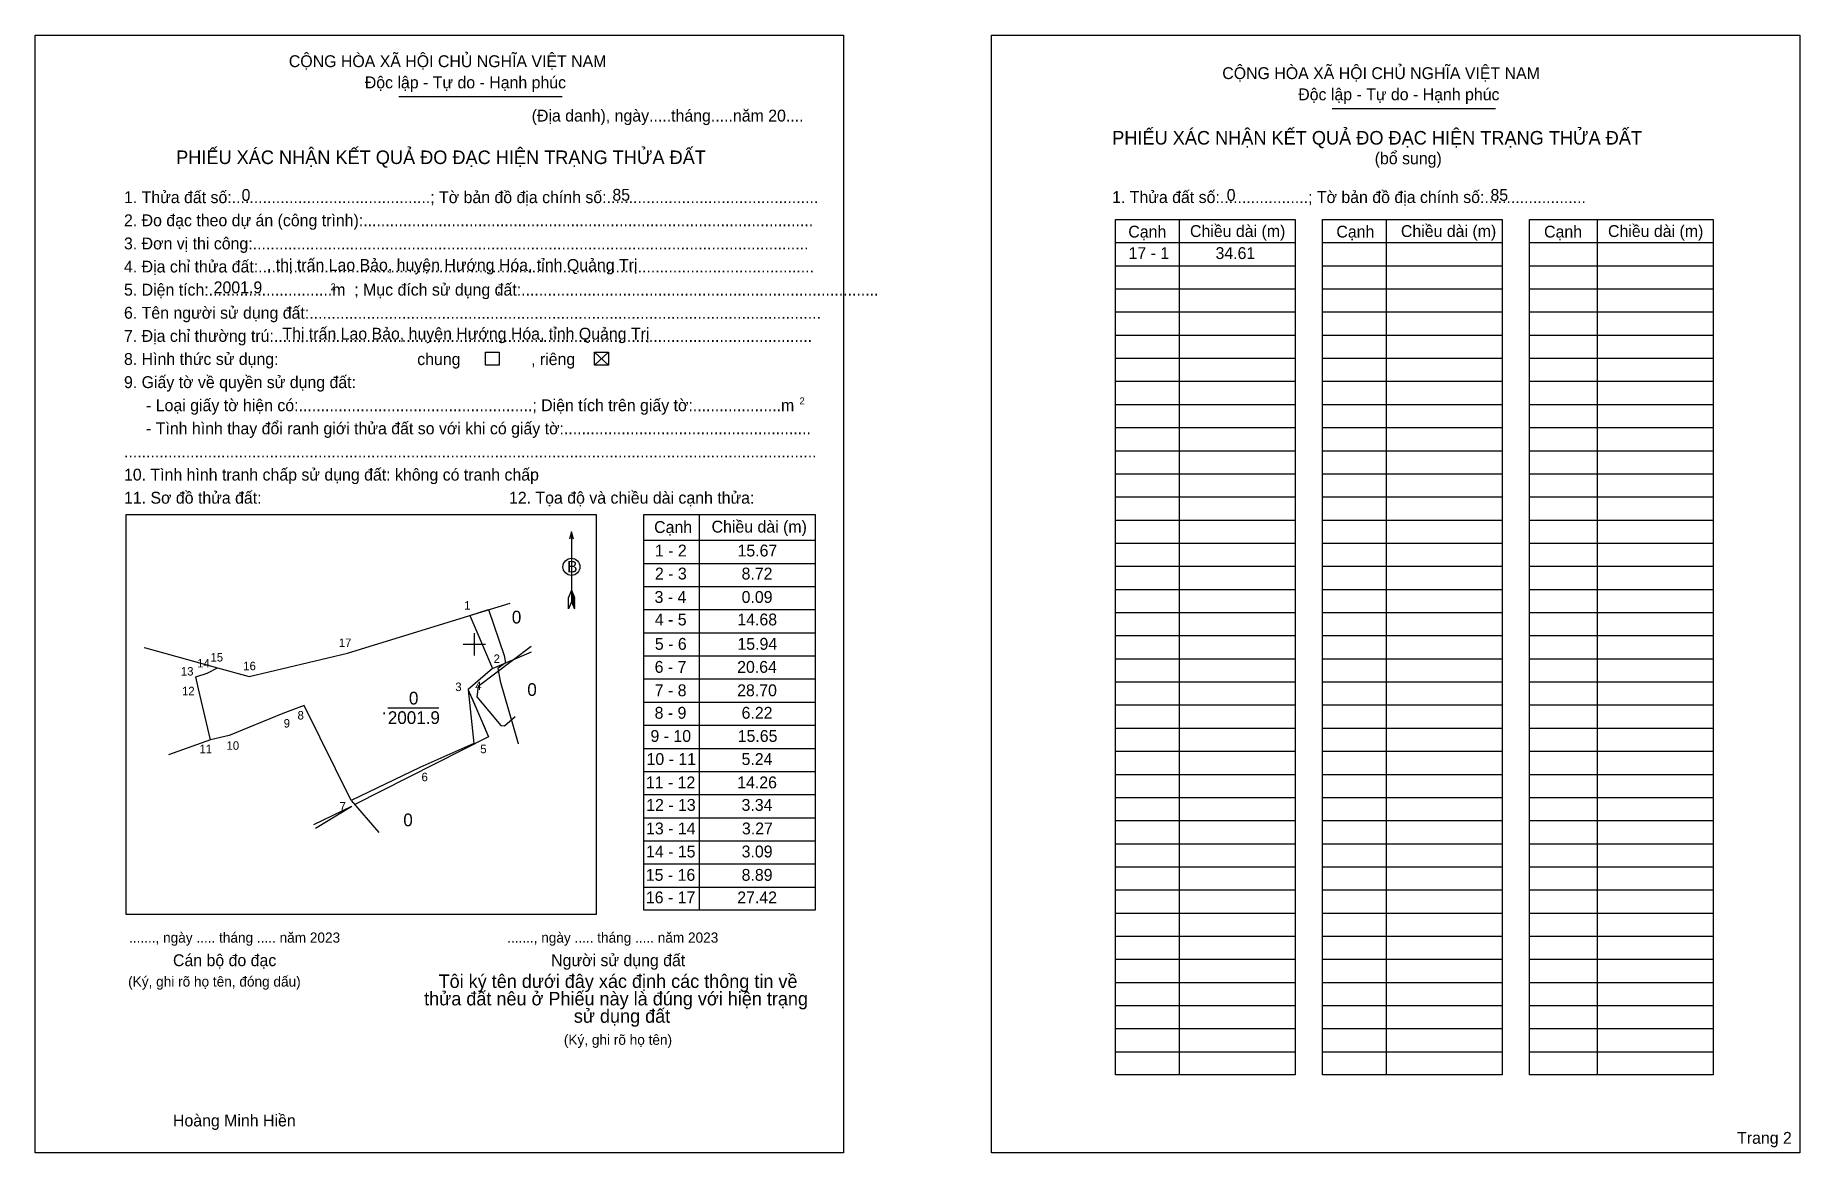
# Model space of a CAD drawing. Extents: x 550481 to 550959, y 1838262 to 1838565.
import ezdxf

# ---------------------------------------------------------------- set-up
doc = ezdxf.new("R2010")
doc.units = 0
for name, color, linetype in [('Level 1', 7, 'Continuous'), ('Level 10', 7, 'Continuous'), ('Level 13', 7, 'Continuous'), ('Level 2', 7, 'Continuous'), ('Level 23', 7, 'Continuous'), ('Level 27', 7, 'Continuous'), ('Level 31', 7, 'Continuous'), ('Level 36', 7, 'Continuous'), ('Level 39', 7, 'Continuous'), ('Level 48', 7, 'Continuous'), ('Level 49', 7, 'Continuous'), ('Level 50', 7, 'Continuous'), ('Level 52', 7, 'Continuous'), ('Level 6', 7, 'Continuous'), ('Level 63', 7, 'Continuous'), ('Level 9', 7, 'Continuous')]:
    doc.layers.add(name, color=color, linetype=linetype)

msp = doc.modelspace()

# ---------------------------------------------------------------- linework, layer by layer
at = {"layer": 'Level 1'}
for p, q in [((550481.08, 1838565.04), (550481.08, 1838565.04)), ((550740.02, 1838565.04), (550740.02, 1838565.04)), ((550579.51, 1838548.46), (550623.79, 1838548.46)), ((550832.31, 1838545.23), (550876.58, 1838545.23)), ((550790.86, 1838515.12), (550790.86, 1838283.32)), ((550846.95, 1838515.12), (550846.95, 1838283.32)), ((550904.08, 1838515.12), (550904.08, 1838283.32)), ((550773.63, 1838508.86), (550822.29, 1838508.86)), ((550829.72, 1838508.86), (550878.37, 1838508.86)), ((550885.8, 1838508.86), (550935.51, 1838508.86)), ((550773.63, 1838502.59), (550822.29, 1838502.59)), ((550829.72, 1838502.59), (550878.37, 1838502.59)), ((550885.8, 1838502.59), (550935.51, 1838502.59)), ((550773.63, 1838496.33), (550822.29, 1838496.33)), ((550829.72, 1838496.33), (550878.37, 1838496.33)), ((550885.8, 1838496.33), (550935.51, 1838496.33)), ((550773.63, 1838490.06), (550822.29, 1838490.06)), ((550829.72, 1838490.06), (550878.37, 1838490.06)), ((550885.8, 1838490.06), (550935.51, 1838490.06)), ((550632.57, 1838479.16), (550636.33, 1838475.65)), ((550632.57, 1838475.65), (550636.33, 1838479.16)), ((550773.63, 1838483.8), (550822.29, 1838483.8)), ((550829.72, 1838483.8), (550878.37, 1838483.8)), ((550885.8, 1838483.8), (550935.51, 1838483.8)), ((550773.63, 1838477.53), (550822.29, 1838477.53)), ((550829.72, 1838477.53), (550878.37, 1838477.53)), ((550885.8, 1838477.53), (550935.51, 1838477.53)), ((550773.63, 1838471.27), (550822.29, 1838471.27)), ((550829.72, 1838471.27), (550878.37, 1838471.27)), ((550885.8, 1838471.27), (550935.51, 1838471.27)), ((550773.63, 1838465), (550822.29, 1838465)), ((550829.72, 1838465), (550878.37, 1838465)), ((550885.8, 1838465), (550935.51, 1838465)), ((550773.63, 1838458.74), (550822.29, 1838458.74)), ((550829.72, 1838458.74), (550878.37, 1838458.74)), ((550885.8, 1838458.74), (550935.51, 1838458.74)), ((550773.63, 1838452.47), (550822.29, 1838452.47)), ((550829.72, 1838452.47), (550878.37, 1838452.47)), ((550885.8, 1838452.47), (550935.51, 1838452.47)), ((550773.63, 1838446.21), (550822.29, 1838446.21)), ((550829.72, 1838446.21), (550878.37, 1838446.21)), ((550885.8, 1838446.21), (550935.51, 1838446.21)), ((550773.63, 1838439.94), (550822.29, 1838439.94)), ((550829.72, 1838439.94), (550878.37, 1838439.94)), ((550885.8, 1838439.94), (550935.51, 1838439.94)), ((550505.73, 1838435.15), (550505.73, 1838435.15)), ((550660.9, 1838435.18), (550660.9, 1838327.95)), ((550773.63, 1838433.68), (550822.29, 1838433.68)), ((550829.72, 1838433.68), (550878.37, 1838433.68)), ((550885.8, 1838433.68), (550935.51, 1838433.68)), ((550626.29, 1838430.47), (550626.29, 1838411.51)), ((550645.87, 1838428.19), (550692.33, 1838428.19)), ((550773.63, 1838427.41), (550822.29, 1838427.41)), ((550829.72, 1838427.41), (550878.37, 1838427.41)), ((550885.8, 1838427.41), (550935.51, 1838427.41)), ((550645.87, 1838421.92), (550692.33, 1838421.92)), ((550773.63, 1838421.15), (550822.29, 1838421.15)), ((550829.72, 1838421.15), (550878.37, 1838421.15)), ((550885.8, 1838421.15), (550935.51, 1838421.15)), ((550625.45, 1838409.58), (550625.49, 1838412.72)), ((550626.29, 1838414.65), (550625.49, 1838412.72)), ((550626.29, 1838414.65), (550627.09, 1838412.72)), ((550626.29, 1838414.38), (550627.09, 1838412.43)), ((550626.29, 1838414.1), (550627.09, 1838412.16)), ((550626.29, 1838413.83), (550627.1, 1838411.88)), ((550626.29, 1838413.55), (550627.1, 1838411.6)), ((550626.29, 1838413.28), (550627.1, 1838411.32)), ((550626.29, 1838413.01), (550627.1, 1838411.03)), ((550626.29, 1838412.74), (550627.11, 1838410.75)), ((550626.29, 1838412.46), (550627.11, 1838410.47)), ((550626.29, 1838412.19), (550627.11, 1838410.19)), ((550627.12, 1838409.58), (550627.09, 1838412.72)), ((550645.87, 1838415.66), (550692.33, 1838415.66)), ((550773.63, 1838414.88), (550822.29, 1838414.88)), ((550829.72, 1838414.88), (550878.37, 1838414.88)), ((550885.8, 1838414.88), (550935.51, 1838414.88)), ((550626.29, 1838411.51), (550625.45, 1838409.58)), ((550626.29, 1838411.92), (550627.12, 1838409.92)), ((550626.29, 1838411.51), (550627.12, 1838409.58)), ((550645.87, 1838409.39), (550692.33, 1838409.39)), ((550773.63, 1838408.62), (550822.29, 1838408.62)), ((550829.72, 1838408.62), (550878.37, 1838408.62)), ((550885.8, 1838408.62), (550935.51, 1838408.62)), ((550645.87, 1838403.13), (550692.33, 1838403.13)), ((550773.63, 1838402.35), (550822.29, 1838402.35)), ((550829.72, 1838402.35), (550878.37, 1838402.35)), ((550885.8, 1838402.35), (550935.51, 1838402.35)), ((550645.87, 1838396.86), (550692.33, 1838396.86)), ((550773.63, 1838396.09), (550822.29, 1838396.09)), ((550829.72, 1838396.09), (550878.37, 1838396.09)), ((550885.8, 1838396.09), (550935.51, 1838396.09)), ((550645.87, 1838390.6), (550692.33, 1838390.6)), ((550773.63, 1838389.82), (550822.29, 1838389.82)), ((550829.72, 1838389.82), (550878.37, 1838389.82)), ((550885.8, 1838389.82), (550935.51, 1838389.82)), ((550645.87, 1838384.33), (550692.33, 1838384.33)), ((550773.63, 1838383.56), (550822.29, 1838383.56)), ((550829.72, 1838383.56), (550878.37, 1838383.56)), ((550885.8, 1838383.56), (550935.51, 1838383.56)), ((550645.87, 1838378.07), (550692.33, 1838378.07)), ((550773.63, 1838377.29), (550822.29, 1838377.29)), ((550829.72, 1838377.29), (550878.37, 1838377.29)), ((550885.8, 1838377.29), (550935.51, 1838377.29)), ((550645.87, 1838371.8), (550692.33, 1838371.8)), ((550773.63, 1838371.03), (550822.29, 1838371.03)), ((550829.72, 1838371.03), (550878.37, 1838371.03)), ((550885.8, 1838371.03), (550935.51, 1838371.03)), ((550645.87, 1838365.54), (550692.33, 1838365.54)), ((550773.63, 1838364.76), (550822.29, 1838364.76)), ((550829.72, 1838364.76), (550878.37, 1838364.76)), ((550885.8, 1838364.76), (550935.51, 1838364.76)), ((550645.87, 1838359.27), (550692.33, 1838359.27)), ((550773.63, 1838358.5), (550822.29, 1838358.5)), ((550829.72, 1838358.5), (550878.37, 1838358.5)), ((550885.8, 1838358.5), (550935.51, 1838358.5)), ((550645.87, 1838353.01), (550692.33, 1838353.01)), ((550773.63, 1838352.23), (550822.29, 1838352.23)), ((550829.72, 1838352.23), (550878.37, 1838352.23)), ((550885.8, 1838352.23), (550935.51, 1838352.23)), ((550645.87, 1838346.74), (550692.33, 1838346.74)), ((550773.63, 1838345.97), (550822.29, 1838345.97)), ((550829.72, 1838345.97), (550878.37, 1838345.97)), ((550885.8, 1838345.97), (550935.51, 1838345.97)), ((550645.87, 1838340.48), (550692.33, 1838340.48)), ((550773.63, 1838339.7), (550822.29, 1838339.7)), ((550829.72, 1838339.7), (550878.37, 1838339.7)), ((550885.8, 1838339.7), (550935.51, 1838339.7)), ((550645.87, 1838334.21), (550692.33, 1838334.21)), ((550773.63, 1838333.44), (550822.29, 1838333.44)), ((550829.72, 1838333.44), (550878.37, 1838333.44)), ((550885.8, 1838333.44), (550935.51, 1838333.44)), ((550632.99, 1838326.74), (550632.99, 1838326.74)), ((550773.63, 1838327.17), (550822.29, 1838327.17)), ((550829.72, 1838327.17), (550878.37, 1838327.17)), ((550885.8, 1838327.17), (550935.51, 1838327.17)), ((550773.63, 1838320.91), (550822.29, 1838320.91)), ((550829.72, 1838320.91), (550878.37, 1838320.91)), ((550885.8, 1838320.91), (550935.51, 1838320.91)), ((550773.63, 1838314.64), (550822.29, 1838314.64)), ((550829.72, 1838314.64), (550878.37, 1838314.64)), ((550885.8, 1838314.64), (550935.51, 1838314.64)), ((550773.63, 1838308.38), (550822.29, 1838308.38)), ((550829.72, 1838308.38), (550878.37, 1838308.38)), ((550885.8, 1838308.38), (550935.51, 1838308.38)), ((550773.63, 1838302.11), (550822.29, 1838302.11)), ((550829.72, 1838302.11), (550878.37, 1838302.11)), ((550885.8, 1838302.11), (550935.51, 1838302.11)), ((550773.63, 1838295.85), (550822.29, 1838295.85)), ((550829.72, 1838295.85), (550878.37, 1838295.85)), ((550885.8, 1838295.85), (550935.51, 1838295.85)), ((550773.63, 1838289.58), (550822.29, 1838289.58)), ((550829.72, 1838289.58), (550878.37, 1838289.58)), ((550885.8, 1838289.58), (550935.51, 1838289.58)), ((550700.01, 1838262.23), (550700.01, 1838262.23)), ((550958.95, 1838262.23), (550958.95, 1838262.23))]:
    msp.add_line(p, q, dxfattribs=at)
for points in [[(550773.63, 1838515.12), (550822.29, 1838515.12), (550822.29, 1838283.32), (550773.63, 1838283.32)], [(550829.72, 1838515.12), (550878.37, 1838515.12), (550878.37, 1838283.32), (550829.72, 1838283.32)], [(550885.8, 1838515.12), (550935.51, 1838515.12), (550935.51, 1838283.32), (550885.8, 1838283.32)], [(550505.73, 1838435.15), (550632.99, 1838435.15), (550632.99, 1838326.74), (550505.73, 1838326.74)], [(550645.87, 1838435.18), (550692.33, 1838435.18), (550692.33, 1838327.95), (550645.87, 1838327.95)]]:
    msp.add_lwpolyline(points, close=True, dxfattribs=at)
msp.add_lwpolyline([(550626.83, 1838428.45), (550626.29, 1838430.47), (550625.74, 1838428.45)], dxfattribs=at)
msp.add_circle((550626.29, 1838420.99), 2.31, dxfattribs=at)
at = {"layer": 'Level 10'}
msp.add_lwpolyline([(550525.24, 1838387.97), (550524.54, 1838391.23), (550527.66, 1838392.21), (550530.41, 1838393.63), (550538.98, 1838391.26), (550565.65, 1838397.64), (550598.73, 1838407.81), (550604.94, 1838393.43), (550598.32, 1838387.76), (550598.35, 1838387.68), (550599.85, 1838373.08), (550585.26, 1838366.66), (550566.66, 1838357.72), (550553.92, 1838383.44), (550548.09, 1838381.27), (550533.63, 1838375.29), (550528.53, 1838374.09)], close=True, dxfattribs=at)
at = {"layer": 'Level 2'}
for points in [[(550481.08, 1838565.04), (550700.01, 1838565.04), (550700.01, 1838262.23), (550481.08, 1838262.23)], [(550740.02, 1838565.04), (550958.95, 1838565.04), (550958.95, 1838262.23), (550740.02, 1838262.23)]]:
    msp.add_lwpolyline(points, close=True, dxfattribs=at)
at = {"layer": 'Level 23'}
msp.add_lwpolyline([(550510.59, 1838399.11), (550510.96, 1838399.01), (550530.41, 1838393.63), (550538.98, 1838391.26), (550565.65, 1838397.64), (550598.73, 1838407.81), (550603.86, 1838409.39), (550608.06, 1838397), (550608.45, 1838394.94), (550606.38, 1838393.46), (550606.95, 1838390.03), (550611.82, 1838373.12), (550611.85, 1838373.03)], dxfattribs=at)
at = {"layer": 'Level 27'}
for p, q in [((550598.73, 1838407.81), (550609.71, 1838411.19)), ((550604.94, 1838393.43), (550615.49, 1838397.97)), ((550598.35, 1838387.68), (550602.91, 1838377.14)), ((550566.66, 1838357.72), (550574.16, 1838349.02))]:
    msp.add_line(p, q, dxfattribs=at)
at = {"layer": 'Level 31'}
for p, q in [((550528.53, 1838374.09), (550517.16, 1838370.08)), ((550556.52, 1838351.18), (550566.79, 1838356.17))]:
    msp.add_line(p, q, dxfattribs=at)
at = {"layer": 'Level 39'}
msp.add_line((550557, 1838350.22), (550566.79, 1838356.17), dxfattribs=at)
msp.add_lwpolyline([(550615.4, 1838399.45), (550600.99, 1838388.57), (550600.66, 1838385.79), (550607.19, 1838378.01), (550608.19, 1838377.87), (550611.03, 1838380.43)], dxfattribs=at)
at = {"layer": 'Level 49'}
msp.add_lwpolyline([(550599.21, 1838385.69), (550603.83, 1838374.95), (550567.63, 1838356.6)], dxfattribs=at)
at = {"layer": 'Level 50'}
for points in [[(550602.99, 1838479.16), (550606.75, 1838479.16), (550606.75, 1838475.65), (550602.99, 1838475.65)], [(550632.57, 1838479.16), (550636.33, 1838479.16), (550636.33, 1838475.65), (550632.57, 1838475.65)]]:
    msp.add_lwpolyline(points, close=True, dxfattribs=at)
at = {"layer": 'Level 63'}
for points in [[(550600, 1838397), (550600, 1838403)], [(550597, 1838400), (550603, 1838400)]]:
    msp.add_lwpolyline(points, dxfattribs=at)
at = {"layer": 'Level 9'}
msp.add_line((550576.55, 1838382.77), (550590.34, 1838382.77), dxfattribs=at)

# ---------------------------------------------------------------- texts
at = {"layer": 'Level 1'}
for s, height, p in [('CỘNG HÒA XÃ HỘI CHỦ NGHĨA VIỆT NAM', 3.2159, (550549.75, 1838556.4)), ('CỘNG HÒA XÃ HỘI CHỦ NGHĨA VIỆT NAM', 3.2159, (550802.56, 1838553.16)), ('Độc lập - Tự do - Hạnh phúc', 3.2159, (550570.32, 1838550.66)), ('Độc lập - Tự do - Hạnh phúc', 3.2159, (550823.13, 1838547.42)), ('(Địa danh), ngày.....tháng.....năm 20....', 3.2159, (550615.52, 1838541.66)), ('PHIẾU XÁC NHẬN KẾT QUẢ ĐO ĐẠC HIỆN TRẠNG THỬA ĐẤT', 3.6757, (550772.75, 1838535.42)), ('PHIẾU XÁC NHẬN KẾT QUẢ ĐO ĐẠC HIỆN TRẠNG THỬA ĐẤT', 3.6757, (550519.22, 1838530.14)), ('(bổ sung)', 3.216, (550843.84, 1838530.09)), ('1. Thửa đất số:.............................................; Tờ bản đồ địa chính số:................................................', 3.21585, (550505.1, 1838519.55)), ('1. Thửa đất số:....................; Tờ bản đồ địa chính số:.......................', 3.2159, (550772.72, 1838519.58)), ('2. Đo đạc theo dự án (công trình):......................................................................................................', 3.21585, (550505.1, 1838513.29)), ('Cạnh', 3.216, (550777.11, 1838510.22)), ('Chiều dài (m)', 3.2159, (550793.82, 1838510.37)), ('Cạnh', 3.216, (550833.46, 1838510.22)), ('Chiều dài (m)', 3.2159, (550850.94, 1838510.37)), ('Cạnh', 3.216, (550889.72, 1838510.22)), ('Chiều dài (m)', 3.2159, (550907.03, 1838510.37)), ('3. Đơn vị thi công:..............................................................................................................................', 3.21585, (550505.1, 1838507.02)), ('4. Địa chỉ thửa đất:..............................................................................................................................', 3.21585, (550505.1, 1838500.76)), ('5. Diện tích:............................m  ; Mục đích sử dụng đất:.................................................................................', 3.21585, (550505.1, 1838494.49)), ('2', 1.84, (550561.07, 1838495.95)), ('6. Tên người sử dụng đất:....................................................................................................................', 3.21585, (550505.1, 1838488.23)), ('7. Địa chỉ thường trú:..........................................................................................................................', 3.21585, (550505.1, 1838481.96)), ('chung                , riêng', 3.2159, (550584.52, 1838475.67)), ('9. Giấy tờ về quyền sử dụng đất:', 3.2159, (550505.1, 1838469.43)), ('     - Loại giấy tờ hiện có:.....................................................; Diện tích trên giấy tờ:....................m', 3.21585, (550505.1, 1838463.17)), ('2', 1.84, (550688.08, 1838465.05)), ('     - Tình hình thay đổi ranh giới thửa đất so với khi có giấy tờ:........................................................', 3.21585, (550505.1, 1838456.9)), ('.............................................................................................................................................................', 3.21585, (550505.1, 1838450.64)), ('10. Tình hình tranh chấp sử dụng đất: không có tranh chấp', 3.2159, (550505.1, 1838444.37)), ('11. Sơ đồ thửa đất:', 3.2159, (550505.1, 1838438.11)), ('12. Tọa độ và chiều dài cạnh thửa:', 3.2159, (550609.37, 1838438.11)), ('Cạnh', 3.216, (550648.69, 1838430.17)), ('Chiều dài (m)', 3.2159, (550664.24, 1838430.28)), ('B', 3.13, (550625.13, 1838419.47)), ('......., ngày ..... tháng ..... năm 2023', 2.7566, (550506.47, 1838319.15)), ('......., ngày ..... tháng ..... năm 2023', 2.7566, (550608.89, 1838319.15)), ('Cán bộ đo đạc', 3.2159, (550518.37, 1838312.78)), ('Người sử dụng đất', 3.2159, (550620.8, 1838312.78)), ('(Ký, ghi rõ họ tên, đóng dấu)', 2.7566, (550506.23, 1838307.24)), ('Tôi ký tên dưới đây xác định các thông tin về', 3.6544, (550590.31, 1838306.88)), ('thửa đất nêu ở Phiếu này là đúng với hiện trạng', 3.6544, (550586.4, 1838302.16)), ('sử dụng đất', 3.6544, (550626.94, 1838297.45)), ('(Ký, ghi rõ họ tên)', 2.7566, (550624.24, 1838291.47)), ('Hoàng Minh Hiền', 3.2159, (550518.37, 1838269.36)), ('Trang 2', 3.216, (550941.99, 1838264.65))]:
    msp.add_text(s, height=height, dxfattribs=at).set_placement(p)
at = {"layer": 'Level 13'}
for s, height, p in [('0', 3.45, (550582.27, 1838383.69)), ('.', 3.45, (550574.95, 1838381.05)), ('2001.9', 3.446, (550576.56, 1838378.41))]:
    msp.add_text(s, height=height, dxfattribs=at).set_placement(p)
at = {"layer": 'Level 36'}
for p in [(550610.14, 1838405.64), (550614.33, 1838386.01), (550580.75, 1838350.69)]:
    msp.add_text('0', height=3.45, dxfattribs=at).set_placement(p)
at = {"layer": 'Level 48'}
msp.add_text('8. Hình thức sử dụng:', height=3.216, dxfattribs=at).set_placement((550505.1, 1838475.7))
at = {"layer": 'Level 52'}
for s, p in [('17 - 1', (550777.17, 1838504.4)), ('34.61', (550800.73, 1838504.4)), ('1 - 2', (550648.9, 1838423.8)), ('15.67', (550671.27, 1838423.8)), ('2 - 3', (550648.91, 1838417.56)), ('8.72', (550672.37, 1838417.56)), ('3 - 4', (550648.8, 1838411.22)), ('0.09', (550672.38, 1838411.22)), ('4 - 5', (550648.87, 1838405.12)), ('14.68', (550671.22, 1838405.12)), ('5 - 6', (550648.89, 1838398.51)), ('15.94', (550671.25, 1838398.51)), ('6 - 7', (550648.82, 1838392.27)), ('20.64', (550671.17, 1838392.27)), ('7 - 8', (550648.85, 1838385.93)), ('28.70', (550671.17, 1838385.93)), ('8 - 9', (550648.82, 1838379.83)), ('6.22', (550672.37, 1838379.83)), ('9 - 10', (550647.69, 1838373.55)), ('15.65', (550671.32, 1838373.55)), ('10 - 11', (550646.63, 1838367.3)), ('5.24', (550672.36, 1838367.3)), ('11 - 12', (550646.44, 1838360.97)), ('14.26', (550671.18, 1838360.97)), ('12 - 13', (550646.54, 1838354.87)), ('3.34', (550672.36, 1838354.87)), ('13 - 14', (550646.5, 1838348.49)), ('3.27', (550672.46, 1838348.49)), ('14 - 15', (550646.5, 1838342.25)), ('3.09', (550672.38, 1838342.25)), ('15 - 16', (550646.43, 1838335.91)), ('8.89', (550672.38, 1838335.91)), ('16 - 17', (550646.45, 1838329.81)), ('27.42', (550671.19, 1838329.81))]:
    msp.add_text(s, height=3.216, dxfattribs=at).set_placement(p)
at = {"layer": 'Level 6'}
for s, height, p in [('0', 3.22, (550536.95, 1838520.15)), ('85', 3.216, (550637.38, 1838520.2)), ('0', 3.22, (550803.76, 1838520.15)), ('85', 3.216, (550875.19, 1838520.17)), (', thị trấn Lao Bảo, huyện Hướng Hóa, tỉnh Quảng Trị', 3.216, (550543.81, 1838501.19)), ('2001.9', 3.216, (550529.39, 1838495.12)), ('.', 3.22, (550606.01, 1838494.99)), ('Thị trấn Lao Bảo, huyện Hướng Hóa, tỉnh Quảng Trị', 3.216, (550548.01, 1838482.56))]:
    msp.add_text(s, height=height, dxfattribs=at).set_placement(p)
at = {"layer": 'Level 9'}
for s, height, p in [('1', 2.3, (550597.25, 1838409.41)), ('17', 2.297, (550563.27, 1838399.26)), ('13', 2.297, (550520.5, 1838391.53)), ('14', 2.297, (550524.93, 1838393.72)), ('15', 2.297, (550528.52, 1838395.34)), ('16', 2.297, (550537.4, 1838392.98)), ('2', 2.3, (550605.22, 1838394.95)), ('12', 2.297, (550520.81, 1838386.19)), ('3', 2.3, (550594.83, 1838387.33)), ('4', 2.3, (550600.22, 1838387.61)), ('9', 2.3, (550548.36, 1838377.45)), ('8', 2.3, (550552.11, 1838379.62)), ('11', 2.297, (550525.53, 1838370.5)), ('10', 2.297, (550532.87, 1838371.41)), ('5', 2.3, (550601.6, 1838370.49)), ('6', 2.3, (550585.68, 1838362.9)), ('7', 2.3, (550563.49, 1838354.98))]:
    msp.add_text(s, height=height, dxfattribs=at).set_placement(p)

doc.saveas('drawing.dxf')
